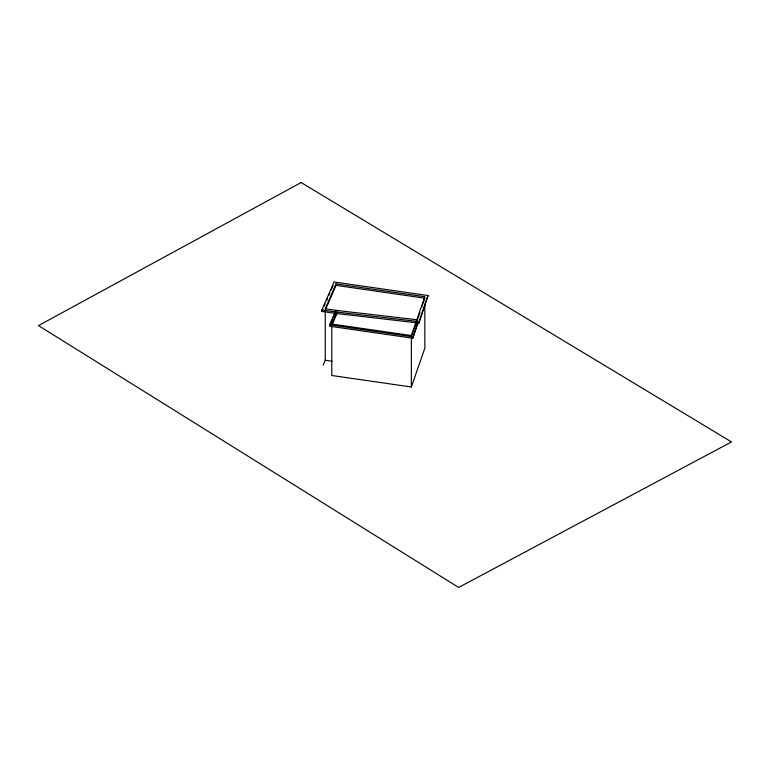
<?xml version="1.0" encoding="UTF-8"?>
<svg xmlns="http://www.w3.org/2000/svg" width="770" height="770" viewBox="0 0 770 770"><rect width="100%" height="100%" fill="white"/><g stroke="black" fill="none" stroke-linecap="round" stroke-linejoin="round"><path stroke-width="1.16" d="M411.748 335.855L416.31 322.697M417.234 320.099L419.9 312.428M421.796 306.951L424.838 298.192L336.038 285.372L325.71 309.203M428.053 295.545L419.015 321.591L335.191 311.898L329.627 324.796L329.627 326.211L412.739 338.213L418.052 321.485L418.052 322.957L419.015 323.063L428.053 295.545L334.036 281.974L321.899 309.973L321.899 311.446L335.219 313.371L335.219 311.898L321.899 309.973M412.739 338.213L418.408 321.947M331.783 325.527L331.783 375.5L411.363 386.992L424.838 348.175L424.838 304.14M321.899 311.446L322.832 309.29M324.237 306.065L325.171 303.909M326.567 300.675L327.5 298.519M328.906 295.295L329.839 293.139M331.235 289.905L333.102 285.593M332.255 324.44L336.962 313.515L336.962 312.1L331.783 324.055L411.363 335.547L424.838 296.719L336.038 283.899L325.248 308.818L337.606 310.608M331.033 322.986L332.428 319.762M333.352 317.606L334.757 314.381M323.159 365.076L325.248 360.273L325.248 311.484M335.797 310.349L416.859 319.723M336.962 313.573L416.31 322.755M329.627 324.796L412.739 336.798M325.248 360.273L331.986 361.245M419.015 321.591L419.015 323.063M411.363 338.203L411.363 386.992M336.038 283.899L336.038 285.372M335.191 311.898L335.191 313.361M301.137 182.538L38.5 325.604L458.65 587.462L731.5 441.932L301.137 182.538"/></g></svg>
